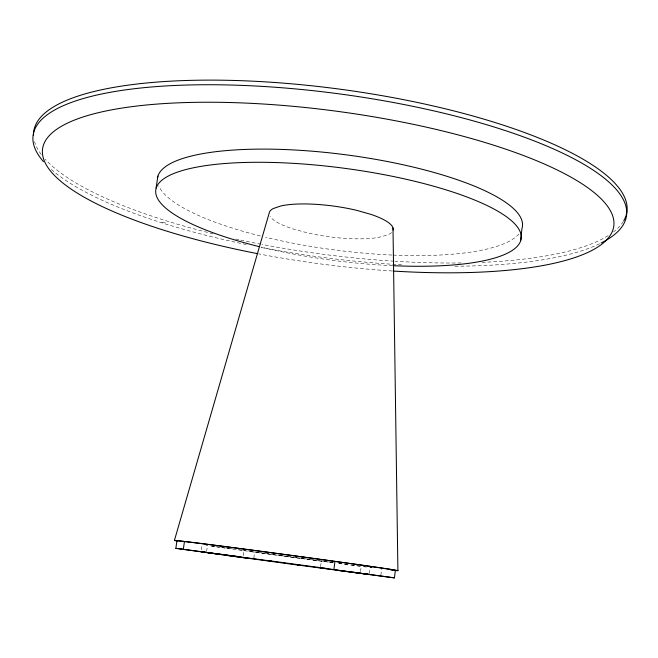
<?xml version="1.0" encoding="UTF-8"?>
<svg xmlns="http://www.w3.org/2000/svg" width="658" height="658" viewBox="0 0 658 658"><rect width="100%" height="100%" fill="white"/><g stroke="black" fill="none" stroke-linecap="round" stroke-linejoin="round"><path stroke-width="0.49" stroke-dasharray="3.29 2.47" d="M380.859 575.256L381.648 568.882M360.535 571.539L361.234 566.028M369.27 573.521L370.1 566.883M320.569 566.735L321.351 560.772M243.263 555.648L243.954 550.639M253.815 558.033L254.654 551.939L257.27 552.301A84.964 0.65 7.7 0 0 277.462 555.072M201.348 549.866L202.022 545.153M206.62 551.47L207.443 545.712M161.926 222.84L167.222 221.869M370.191 567.467L372.099 567.706M241.725 550.137L238.739 549.726A84.964 0.65 7.7 0 1 236.609 549.422M242.72 550.277L247.696 550.968M248.691 551.108L253.659 551.799M391.535 232.529A62.526 15.504 7.6 0 1 387.11 235.153L378.506 237.423A62.526 15.504 7.6 0 1 307.64 232.907L294.093 229.272A62.526 15.504 7.6 0 1 269.977 216.252M372.025 567.731A112.929 0.864 7.7 0 1 370.224 567.5M366.448 567.023A112.929 0.864 7.7 0 1 361.439 566.382M360.403 566.25A112.929 0.864 7.7 0 1 355.09 565.567M354.004 565.428A112.929 0.864 7.7 0 1 349.02 564.778M348.074 564.654A112.929 0.864 7.7 0 1 343.221 564.021M342.234 563.898A112.929 0.864 7.7 0 1 338.22 563.371M333.104 562.697A112.929 0.864 7.7 0 1 301.783 558.535M299.809 558.272A112.929 0.864 7.7 0 1 248.453 551.289M215.742 546.724A112.929 0.864 7.7 0 0 224.148 547.908L249.242 551.379A110.379 0.839 7.7 0 0 300.459 558.338M214.722 546.576A112.929 0.864 7.7 0 1 211.72 546.148M365.684 566.9A110.379 0.839 7.7 0 1 363.784 566.661M359.844 566.151A110.379 0.839 7.7 0 1 355.739 565.625M354.687 565.493A110.379 0.839 7.7 0 1 351.504 565.082M347.572 564.572A110.379 0.839 7.7 0 1 338.59 563.396M333.392 562.722A110.379 0.839 7.7 0 1 301.454 558.477M225.455 548.073A110.379 0.839 7.7 0 1 221.294 547.481M220.266 547.341A110.379 0.839 7.7 0 1 215.248 546.625M214.269 546.494A110.379 0.839 7.7 0 1 211.391 546.082M207.706 545.556A110.379 0.839 7.7 0 1 205.938 545.301M331.583 562.286A84.964 0.65 7.7 0 1 325.521 561.488M324.484 561.356A84.964 0.65 7.7 0 1 321.351 560.945M318.184 560.526A84.964 0.65 7.7 0 1 315.289 560.147M314.31 560.016A84.964 0.65 7.7 0 1 309.334 559.358M308.331 559.218A84.964 0.65 7.7 0 1 303.256 558.543M302.236 558.412A84.964 0.65 7.7 0 1 278.441 555.204M232.463 548.838A84.964 0.65 7.7 0 1 230.448 548.55M229.469 548.41A84.964 0.65 7.7 0 1 224.765 547.744M623.315 221.475A299.3 82.933 7.7 0 1 613.56 231.879M608.148 235.638A299.3 82.933 7.7 0 1 479.756 262.452M461.077 262.945A299.3 82.933 7.7 0 1 395.014 261.251M394.002 261.185A299.3 82.933 7.7 0 1 261.868 244.406M260.856 244.208A299.3 82.933 7.7 0 1 239.759 239.915M238.772 239.701A299.3 82.933 7.7 0 1 235.794 239.051M213.151 233.796A299.3 82.933 7.7 0 1 45.229 159.277M41.174 154.383A299.3 82.933 7.7 0 1 34.553 141.635M599.578 243.773A299.423 82.143 7.7 0 1 453.773 266.227M401.668 264.829A299.423 82.143 7.7 0 1 260.412 247.359M246.306 244.546A299.423 82.143 7.7 0 1 50.477 168.695M392.25 270.981A288.196 76.739 7.7 0 1 258.602 253.856M392.694 265.668A184.298 46.397 7.6 0 1 261.02 247.063M518.891 233.977A184.067 47.902 7.5 0 1 392.999 255.082M391.971 255.041A184.067 47.902 7.5 0 1 265.528 237.258M260.371 235.983A184.067 47.902 7.5 0 1 158.718 185.901"/><path stroke-width="0.99" d="M520.593 240.466L521.959 228.54A184.067 47.902 7.5 0 0 350.517 155.42A184.067 47.902 7.5 0 0 157.476 177.973M297.219 564.951L394.43 577.88L395.368 570.264A110.379 0.839 7.7 0 0 355.221 564.243L329.041 560.583A110.379 0.839 7.7 0 0 194.135 542.669L181.707 541.197A110.379 0.839 7.7 0 0 176.944 540.777L175.842 548.336L300.533 565.444M333.902 569.491L334.955 561.406M183.327 549.274L184.454 541.526M156.069 188.048L157.904 176.081M174.419 540.432L269.459 212.115A62.526 15.504 7.6 0 1 273.193 208.57L281.056 205.896A62.526 15.504 7.6 0 1 356.504 210.305L370.791 214.335A62.526 15.504 7.6 0 1 393.073 230.037M175.842 548.336L237.949 556.52M335.44 570.083L369.146 574.467L353.453 572.254M271.672 561.118L201.077 551.758L221.976 554.719M267.312 560.468L327.988 568.685M180.333 548.862L180.991 548.953M382.767 576.441L383.343 576.515M224.468 555.122L248.28 558.371M317.592 567.344L394.43 577.88M392.999 227.981L397.901 570.601M394.784 570.453A112.929 0.864 7.7 0 0 356.916 564.449L330.102 560.698A112.929 0.864 7.7 0 0 191.914 542.356L179.239 540.86A112.929 0.864 7.7 0 0 177.315 541.049M393.032 570.272A112.929 0.864 7.7 0 1 390.942 570.034M222.462 546.559A84.964 0.65 7.7 0 1 224.51 546.814M302.104 557.104A84.964 0.65 7.7 0 1 304.103 557.384M33.542 135.375A299.3 82.933 7.7 0 1 351.331 90.763A299.3 82.933 7.7 0 1 623.759 220.743M43.486 161.662A299.423 82.143 7.7 0 1 352.088 95.665A299.423 82.143 7.7 0 1 601.149 242.999M257.591 253.659A288.196 76.739 7.7 0 1 94.505 113.653A288.196 76.739 7.7 0 1 565.09 173.967A288.196 76.739 7.7 0 1 393.245 271.047M259.005 246.577A184.298 46.397 7.6 0 1 200.92 166.384A184.298 46.397 7.6 0 1 491.312 207.64A184.298 46.397 7.6 0 1 393.723 265.717"/></g></svg>
